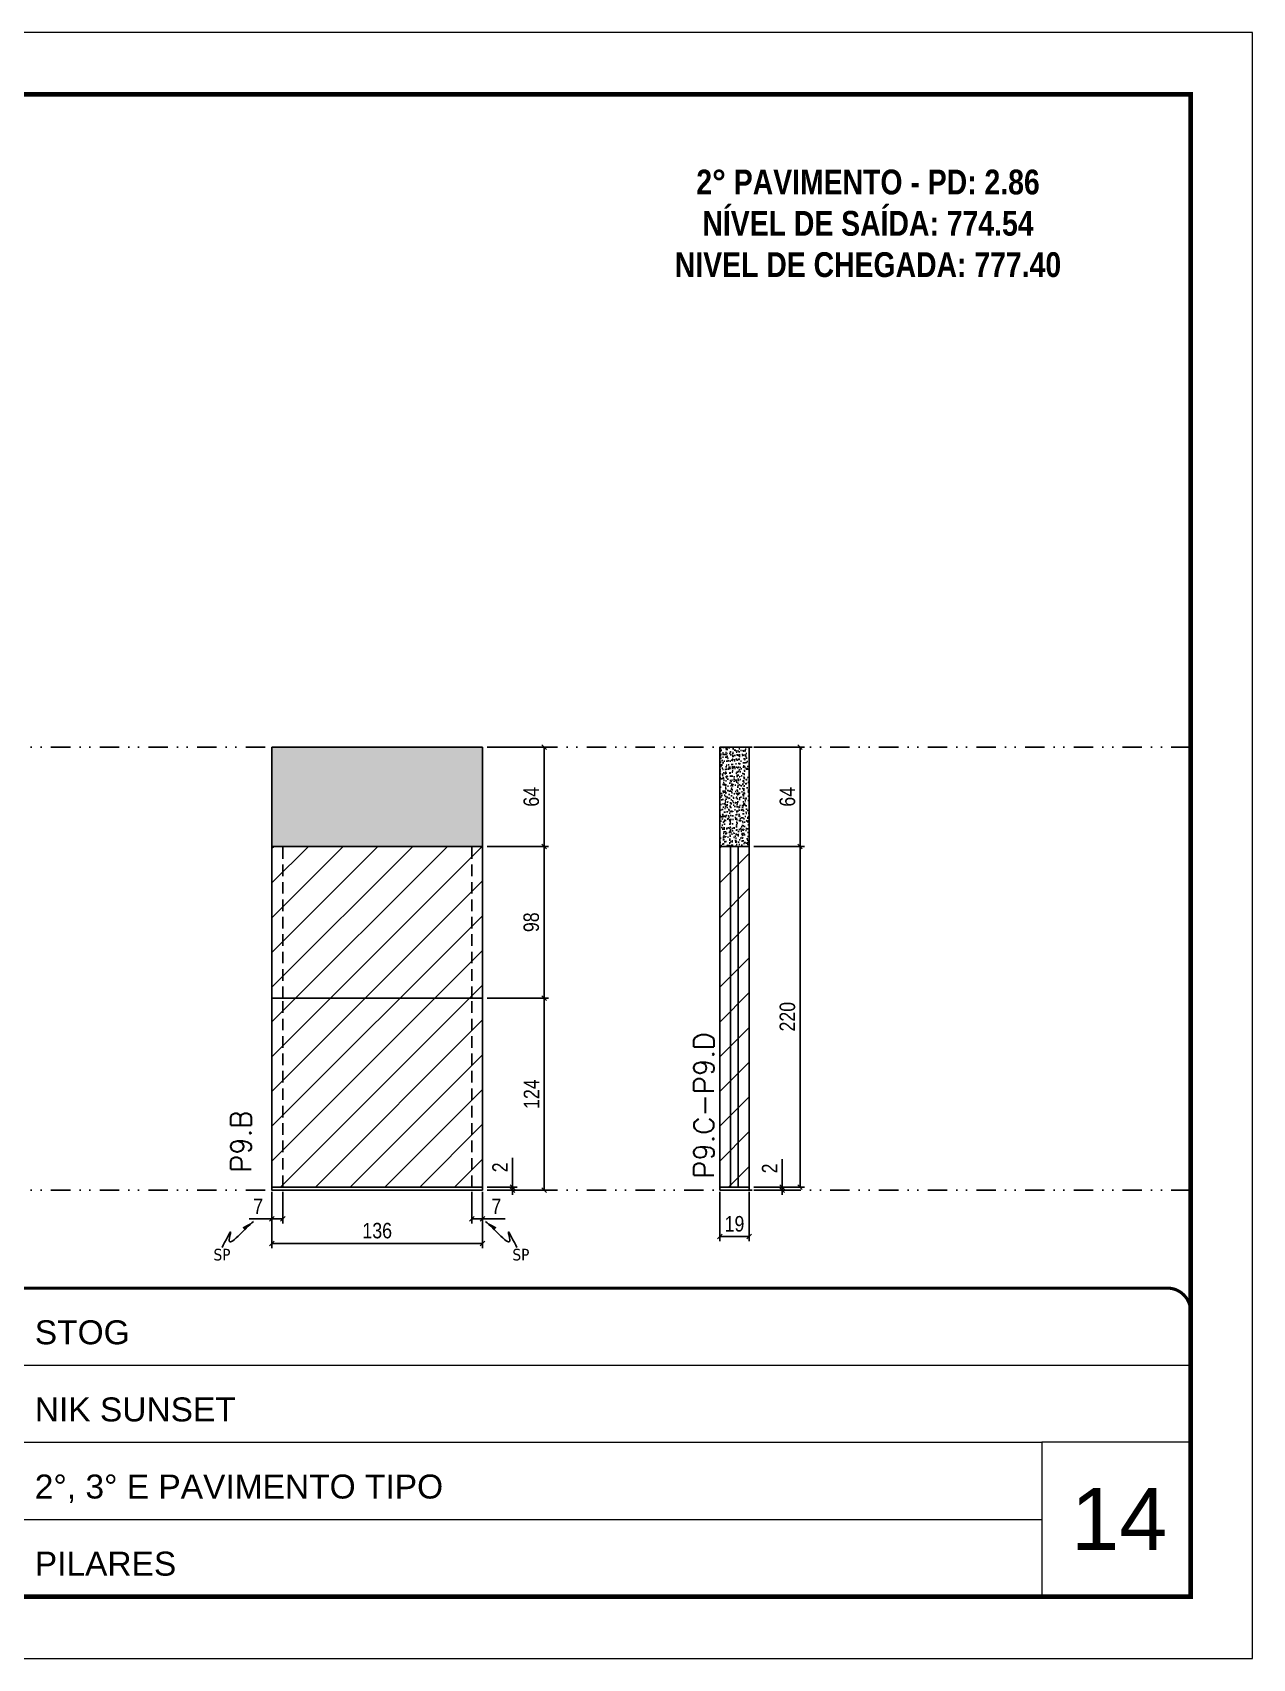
# Model space of a CAD drawing. Extents: x 808 to 7089, y -98 to 17032.
# Drawn here: x 3104 to 3892, y 12537 to 13587 of the extents above; entities that cross this region are included whole.
import ezdxf

# ---------------------------------------------------------------- set-up
doc = ezdxf.new("R2010")
doc.units = 0
for name, pattern in [('CONTINUO', [0]), ('DASHED', [0.75, 0.5, -0.25]), ('DIVIDE2', [0.625, 0.25, -0.125, 0, -0.125, 0, -0.125]), ('HIDDEN', [0.375, 0.25, -0.125])]:
    doc.linetypes.add(name, pattern=pattern)
for name, color, linetype, lineweight in [('CARIMBO', 255, 'Continuous', 9), ('Folhas', 255, 'Continuous', 9), ('REAPROVEITAMENTO', 251, 'Continuous', 9), ('SARRAFO DE PRESSAO', 251, 'DASHED', 9), ('Texto Seção', 7, 'Continuous', 15)]:
    doc.layers.add(name, color=color, linetype=linetype, lineweight=lineweight)
for name, color, linetype in [('COTA', 241, 'Continuous'), ('NOMENCLATURA', 7, 'Continuous'), ('Nível', 160, 'Continuous'), ('Painéis', 200, 'Continuous'), ('SARR_2.2x7', 40, 'Continuous'), ('Sarrafo de Pressão', 42, 'HIDDEN'), ('texto', 7, 'Continuous')]:
    doc.layers.add(name, color=color, linetype=linetype)
doc.styles.add('ARIAL', font='arial.ttf')
doc.styles.add('COTA TECNICA', font='techl___.ttf', dxfattribs={"height": 10})
doc.styles.add('COTA TECNICA-50', font='techl___.ttf', dxfattribs={"height": 10})
doc.styles.add('REGUA-120', font='ROMANS.shx', dxfattribs={"height": 15})
doc.styles.add('ROMANC', font='techb___.ttf', dxfattribs={"height": 2.5})
doc.styles.get("Standard").update_dxf_attribs({"font": 'arial.ttf'})
doc.dimstyles.new('COTA PAINEL-50', dxfattribs={"dimtxt": 10, "dimasz": 3, "dimexe": 3, "dimexo": 3, "dimgap": 3, "dimtad": 1, "dimdec": 1, "dimzin": 12, "dimdsep": 46, "dimtxsty": 'COTA TECNICA-50', "dimblk1": 'OBLIQUE', "dimblk2": 'OBLIQUE', "dimsah": 1, "dimcen": 0.9, "dimclrd": 4, "dimclre": 4, "dimclrt": 240, "dimadec": 1, "dimazin": 3, "dimtfac": 1, "dimtdec": 1, "dimtmove": 0, "dimatfit": 3, "dimfxl": 1, "dimtolj": 1, "dimtzin": 12, "dimarcsym": 0})
doc.dimstyles.new('PAINEL', dxfattribs={"dimtxt": 10, "dimasz": 3, "dimexe": 3, "dimexo": 3, "dimgap": 3, "dimtad": 1, "dimdec": 1, "dimzin": 12, "dimdsep": 46, "dimtxsty": 'COTA TECNICA', "dimblk1": 'OBLIQUE', "dimblk2": 'OBLIQUE', "dimsah": 1, "dimcen": 0.9, "dimclrd": 4, "dimclre": 4, "dimclrt": 240, "dimadec": 1, "dimazin": 3, "dimtfac": 1, "dimtdec": 1, "dimtmove": 0, "dimatfit": 3, "dimfxl": 1, "dimtolj": 1, "dimtzin": 12, "dimarcsym": 0})
doc.dimstyles.get("Standard").update_dxf_attribs({"dimtxt": 0.18, "dimasz": 0.18, "dimexe": 0.18, "dimexo": 0.0625, "dimgap": 0.09, "dimtad": 0, "dimtih": 1, "dimtoh": 1, "dimdec": 4, "dimzin": 0, "dimdsep": 46, "dimtxsty": 'Standard', "dimcen": 0.09, "dimadec": 0, "dimazin": 0, "dimtfac": 1, "dimtdec": 4, "dimtofl": 0, "dimtmove": 0, "dimatfit": 3, "dimfxl": 1, "dimtolj": 1, "dimtzin": 0, "dimarcsym": 0})

# ---------------------------------------------------------------- blocks, each defined once
blk = doc.blocks.new('9999999999')
at = {"color": 30, "linetype": 'CONTINUO'}
for p, q in [((98564.6, 34379.6), (99584, 34379.6)), ((98564.6, 34329.8), (99488, 34329.8)), ((99584, 34329.8), (99488, 34329.8)), ((99488, 34329.8), (99488, 34230.2)), ((98564.6, 34280), (99488, 34280))]:
    blk.add_line(p, q, dxfattribs=at)
at = {"color": 30, "linetype": 'CONTINUO', "const_width": 2}
blk.add_lwpolyline([(99584, 34230.2), (99584, 34414.4, 0.414214), (99569, 34429.4), (98229, 34429.4, 0.414214), (98214, 34414.4), (98214, 34245.2, 0.414214), (98229, 34230.2), (99584, 34230.2)], format="xyb", dxfattribs=at)
at = {"layer": 'Folhas'}
blk.add_lwpolyline([(98139, 34190.2), (99624, 34190.2), (99624, 35240.2), (98139, 35240.2)], close=True, dxfattribs=at)
at = {"layer": 'Folhas', "color": 30, "const_width": 3}
blk.add_lwpolyline([(98214, 34230.2), (99584, 34230.2), (99584, 35200.2), (98214, 35200.2)], close=True, dxfattribs=at)
at = {"color": 7, "linetype": 'Continuous', "ltscale": 5, "style": 'ARIAL'}
for s, height, p in [('STOG', 15.48, (98837.7, 34393.1)), ('NIK SUNSET', 15.48, (98837.7, 34343.3)), ('2°, 3° E PAVIMENTO TIPO', 15.483, (98837.7, 34293.5)), ('PILARES', 15.48, (98837.7, 34243.7))]:
    blk.add_text(s, height=height, dxfattribs=at).set_placement(p)
blk = doc.blocks.new('_Oblique')
at = {"color": 0, "linetype": 'ByBlock', "lineweight": -2}
blk.add_line((-0.5, -0.5), (0.5, 0.5), dxfattribs=at)
blk = doc.blocks.new('*D1357')
at = {"layer": 'COTA', "color": 4, "lineweight": -2, "transparency": 16777216}
for p, q in [((3258.5, 12838.2), (3258.5, 12801.8)), ((3394.5, 12838.2), (3394.5, 12801.8)), ((3258.5, 12804.8), (3394.5, 12804.8))]:
    blk.add_line(p, q, dxfattribs=at)
at = {"layer": 'Defpoints', "color": 0, "transparency": 16777216}
for p in [(3258.5, 12841.2), (3394.5, 12841.2), (3394.5, 12804.8)]:
    blk.add_point(p, dxfattribs=at)
at = {"layer": 'COTA', "color": 4, "lineweight": -2, "transparency": 16777216, "xscale": 3, "yscale": 3, "zscale": 3, "rotation": 180}
blk.add_blockref('_Oblique', (3258.5, 12804.8), dxfattribs=at)
at = {"layer": 'COTA', "color": 4, "lineweight": -2, "transparency": 16777216, "xscale": 3, "yscale": 3, "zscale": 3}
blk.add_blockref('_Oblique', (3394.5, 12804.8), dxfattribs=at)
at = {"layer": 'COTA', "color": 240, "transparency": 16777216, "insert": (3326.5, 12813), "char_height": 10, "attachment_point": 5, "style": 'COTA TECNICA'}
blk.add_mtext('\\A1;136', dxfattribs=at)
blk = doc.blocks.new('*D1358')
at = {"layer": 'COTA', "color": 4, "lineweight": -2, "transparency": 16777216}
for p, q in [((3258.5, 12836.2), (3258.5, 12817.7)), ((3265.5, 12838.2), (3265.5, 12817.7)), ((3258.5, 12820.7), (3243.8, 12820.7)), ((3265.5, 12820.7), (3258.5, 12820.7))]:
    blk.add_line(p, q, dxfattribs=at)
at = {"layer": 'Defpoints', "color": 0, "transparency": 16777216}
for p in [(3258.5, 12839.2), (3265.5, 12841.2), (3258.5, 12820.7)]:
    blk.add_point(p, dxfattribs=at)
at = {"layer": 'COTA', "color": 4, "lineweight": -2, "transparency": 16777216, "xscale": 3, "yscale": 3, "zscale": 3, "rotation": 180}
blk.add_blockref('_Oblique', (3258.5, 12820.7), dxfattribs=at)
at = {"layer": 'COTA', "color": 4, "lineweight": -2, "transparency": 16777216, "xscale": 3, "yscale": 3, "zscale": 3}
blk.add_blockref('_Oblique', (3265.5, 12820.7), dxfattribs=at)
at = {"layer": 'COTA', "color": 240, "transparency": 16777216, "insert": (3249.6, 12828.7), "char_height": 10, "attachment_point": 5, "style": 'COTA TECNICA-50'}
blk.add_mtext('\\A1;7', dxfattribs=at)
blk = doc.blocks.new('*D1359')
at = {"layer": 'COTA', "color": 4, "lineweight": -2, "transparency": 16777216}
for p, q in [((3387.5, 12838.2), (3387.5, 12817.7)), ((3394.5, 12836.2), (3394.5, 12817.7)), ((3387.5, 12820.7), (3394.5, 12820.7)), ((3394.5, 12820.7), (3409.2, 12820.7))]:
    blk.add_line(p, q, dxfattribs=at)
at = {"layer": 'Defpoints', "color": 0, "transparency": 16777216}
for p in [(3387.5, 12841.2), (3394.5, 12839.2), (3394.5, 12820.7)]:
    blk.add_point(p, dxfattribs=at)
at = {"layer": 'COTA', "color": 4, "lineweight": -2, "transparency": 16777216, "xscale": 3, "yscale": 3, "zscale": 3, "rotation": 180}
blk.add_blockref('_Oblique', (3387.5, 12820.7), dxfattribs=at)
at = {"layer": 'COTA', "color": 4, "lineweight": -2, "transparency": 16777216, "xscale": 3, "yscale": 3, "zscale": 3}
blk.add_blockref('_Oblique', (3394.5, 12820.7), dxfattribs=at)
at = {"layer": 'COTA', "color": 240, "transparency": 16777216, "insert": (3403.4, 12828.7), "char_height": 10, "attachment_point": 5, "style": 'COTA TECNICA-50'}
blk.add_mtext('\\A1;7', dxfattribs=at)
blk = doc.blocks.new('*D1360')
at = {"layer": 'COTA', "color": 4, "linetype": 'ByBlock', "lineweight": -2, "transparency": 16777216}
for p, q in [((3397.5, 12963.2), (3437.2, 12963.2)), ((3434.2, 12839.2), (3434.2, 12963.2)), ((3397.5, 12839.2), (3437.2, 12839.2))]:
    blk.add_line(p, q, dxfattribs=at)
at = {"layer": 'Defpoints', "color": 0, "linetype": 'ByBlock', "transparency": 16777216}
for p in [(3394.5, 12963.2), (3434.2, 12963.2), (3394.5, 12839.2)]:
    blk.add_point(p, dxfattribs=at)
at = {"layer": 'COTA', "color": 4, "linetype": 'ByBlock', "lineweight": -2, "transparency": 16777216, "xscale": 3, "yscale": 3, "zscale": 3}
for p, rotation in [((3434.2, 12963.2), 90), ((3434.2, 12839.2), 270)]:
    blk.add_blockref('_Oblique', p, dxfattribs=dict(at, rotation=rotation))
at = {"layer": 'COTA', "color": 240, "linetype": 'ByBlock', "transparency": 16777216, "insert": (3426.1, 12901.2), "char_height": 10, "attachment_point": 5, "rotation": 90, "style": 'COTA TECNICA'}
blk.add_mtext('\\A1;124', dxfattribs=at)
blk = doc.blocks.new('*D1361')
at = {"layer": 'COTA', "color": 4, "lineweight": -2, "transparency": 16777216}
for p, q in [((3413.8, 12841.2), (3413.8, 12860)), ((3397.5, 12841.2), (3416.8, 12841.2)), ((3397.5, 12839.2), (3416.8, 12839.2)), ((3413.8, 12839.2), (3413.8, 12841.2)), ((3413.8, 12839.2), (3413.8, 12836.2))]:
    blk.add_line(p, q, dxfattribs=at)
at = {"layer": 'Defpoints', "color": 0, "transparency": 16777216}
for p in [(3394.5, 12841.2), (3394.5, 12839.2), (3413.8, 12839.2)]:
    blk.add_point(p, dxfattribs=at)
at = {"layer": 'COTA', "color": 4, "lineweight": -2, "transparency": 16777216, "xscale": 3, "yscale": 3, "zscale": 3}
for p, rotation in [((3413.8, 12841.2), 270), ((3413.8, 12839.2), 90)]:
    blk.add_blockref('_Oblique', p, dxfattribs=dict(at, rotation=rotation))
at = {"layer": 'COTA', "color": 240, "transparency": 16777216, "insert": (3405.8, 12853.9), "char_height": 10, "attachment_point": 5, "rotation": 90, "style": 'COTA TECNICA-50'}
blk.add_mtext('\\A1;2', dxfattribs=at)
blk = doc.blocks.new('*D1262')
at = {"layer": 'COTA', "color": 4, "linetype": 'ByBlock', "lineweight": -2, "transparency": 16777216}
for p, q in [((3397.5, 12963.2), (3437.2, 12963.2)), ((3434.2, 12839.2), (3434.2, 12963.2)), ((3397.5, 12839.2), (3437.2, 12839.2))]:
    blk.add_line(p, q, dxfattribs=at)
at = {"layer": 'Defpoints', "color": 0, "linetype": 'ByBlock', "transparency": 16777216}
for p in [(3394.5, 12963.2), (3434.2, 12963.2), (3394.5, 12839.2)]:
    blk.add_point(p, dxfattribs=at)
at = {"layer": 'COTA', "color": 4, "linetype": 'ByBlock', "lineweight": -2, "transparency": 16777216, "xscale": 3, "yscale": 3, "zscale": 3}
for p, rotation in [((3434.2, 12963.2), 90), ((3434.2, 12839.2), 270)]:
    blk.add_blockref('_Oblique', p, dxfattribs=dict(at, rotation=rotation))
at = {"layer": 'COTA', "color": 240, "linetype": 'ByBlock', "transparency": 16777216, "insert": (3426.1, 12901.2), "char_height": 10, "attachment_point": 5, "rotation": 90, "style": 'COTA TECNICA'}
blk.add_mtext('\\A1;124', dxfattribs=at)
blk = doc.blocks.new('*D1263')
at = {"layer": 'COTA', "color": 4, "lineweight": -2, "transparency": 16777216}
for p, q in [((3397.5, 13061.2), (3437.2, 13061.2)), ((3434.2, 12963.2), (3434.2, 13061.2)), ((3397.5, 12963.2), (3437.2, 12963.2))]:
    blk.add_line(p, q, dxfattribs=at)
at = {"layer": 'Defpoints', "color": 0, "transparency": 16777216}
for p in [(3394.5, 13061.2), (3434.2, 13061.2), (3394.5, 12963.2)]:
    blk.add_point(p, dxfattribs=at)
at = {"layer": 'COTA', "color": 4, "lineweight": -2, "transparency": 16777216, "xscale": 3, "yscale": 3, "zscale": 3}
for p, rotation in [((3434.2, 13061.2), 90), ((3434.2, 12963.2), 270)]:
    blk.add_blockref('_Oblique', p, dxfattribs=dict(at, rotation=rotation))
at = {"layer": 'COTA', "color": 240, "transparency": 16777216, "insert": (3426, 13012.2), "char_height": 10, "attachment_point": 5, "rotation": 90, "style": 'COTA TECNICA-50'}
blk.add_mtext('\\A1;98', dxfattribs=at)
blk = doc.blocks.new('*D1264')
at = {"layer": 'COTA', "color": 4, "lineweight": -2, "transparency": 16777216}
for p, q in [((3397.5, 13125.2), (3437.2, 13125.2)), ((3434.2, 13061.2), (3434.2, 13125.2)), ((3397.5, 13061.2), (3437.2, 13061.2))]:
    blk.add_line(p, q, dxfattribs=at)
at = {"layer": 'Defpoints', "color": 0, "transparency": 16777216}
for p in [(3394.5, 13125.2), (3434.2, 13125.2), (3394.5, 13061.2)]:
    blk.add_point(p, dxfattribs=at)
at = {"layer": 'COTA', "color": 4, "lineweight": -2, "transparency": 16777216, "xscale": 3, "yscale": 3, "zscale": 3}
for p, rotation in [((3434.2, 13125.2), 90), ((3434.2, 13061.2), 270)]:
    blk.add_blockref('_Oblique', p, dxfattribs=dict(at, rotation=rotation))
at = {"layer": 'COTA', "color": 240, "transparency": 16777216, "insert": (3426, 13093.2), "char_height": 10, "attachment_point": 5, "rotation": 90, "style": 'COTA TECNICA-50'}
blk.add_mtext('\\A1;64', dxfattribs=at)
blk = doc.blocks.new('*D1265')
at = {"layer": 'COTA', "color": 4, "lineweight": -2, "transparency": 16777216}
for p, q in [((3547.7, 12838.2), (3547.7, 12806.3)), ((3566.7, 12838.2), (3566.7, 12806.3)), ((3547.7, 12809.3), (3566.7, 12809.3))]:
    blk.add_line(p, q, dxfattribs=at)
at = {"layer": 'Defpoints', "color": 0, "transparency": 16777216}
for p in [(3547.7, 12841.2), (3566.7, 12841.2), (3566.7, 12809.3)]:
    blk.add_point(p, dxfattribs=at)
at = {"layer": 'COTA', "color": 4, "lineweight": -2, "transparency": 16777216, "xscale": 3, "yscale": 3, "zscale": 3, "rotation": 180}
blk.add_blockref('_Oblique', (3547.7, 12809.3), dxfattribs=at)
at = {"layer": 'COTA', "color": 4, "lineweight": -2, "transparency": 16777216, "xscale": 3, "yscale": 3, "zscale": 3}
blk.add_blockref('_Oblique', (3566.7, 12809.3), dxfattribs=at)
at = {"layer": 'COTA', "color": 240, "transparency": 16777216, "insert": (3557.2, 12817.4), "char_height": 10, "attachment_point": 5, "style": 'COTA TECNICA'}
blk.add_mtext('\\A1;19', dxfattribs=at)
blk = doc.blocks.new('*D1266')
at = {"layer": 'COTA', "color": 4, "lineweight": -2, "transparency": 16777216}
for p, q in [((3587.9, 12841.2), (3587.9, 12859.3)), ((3569.7, 12841.2), (3590.9, 12841.2)), ((3569.7, 12839.2), (3590.9, 12839.2)), ((3587.9, 12839.2), (3587.9, 12841.2)), ((3587.9, 12839.2), (3587.9, 12836.2))]:
    blk.add_line(p, q, dxfattribs=at)
at = {"layer": 'Defpoints', "color": 0, "transparency": 16777216}
for p in [(3566.7, 12841.2), (3566.7, 12839.2), (3587.9, 12841.2)]:
    blk.add_point(p, dxfattribs=at)
at = {"layer": 'COTA', "color": 4, "lineweight": -2, "transparency": 16777216, "xscale": 3, "yscale": 3, "zscale": 3}
for p, rotation in [((3587.9, 12841.2), 270), ((3587.9, 12839.2), 90)]:
    blk.add_blockref('_Oblique', p, dxfattribs=dict(at, rotation=rotation))
at = {"layer": 'COTA', "color": 240, "transparency": 16777216, "insert": (3579.9, 12853.2), "char_height": 10, "attachment_point": 5, "rotation": 90, "style": 'COTA TECNICA-50'}
blk.add_mtext('\\A1;2', dxfattribs=at)
blk = doc.blocks.new('*D1982')
at = {"layer": 'COTA', "color": 4, "linetype": 'ByBlock', "lineweight": -2, "transparency": 16777216}
for p, q in [((3569.7, 13125.2), (3602.5, 13125.2)), ((3599.5, 13125.2), (3599.5, 13061.1)), ((3569.7, 13061.1), (3602.5, 13061.1))]:
    blk.add_line(p, q, dxfattribs=at)
at = {"layer": 'Defpoints', "color": 0, "linetype": 'ByBlock', "transparency": 16777216}
for p in [(3566.7, 13125.2), (3566.7, 13061.1), (3599.5, 13061.1)]:
    blk.add_point(p, dxfattribs=at)
at = {"layer": 'COTA', "color": 4, "linetype": 'ByBlock', "lineweight": -2, "transparency": 16777216, "xscale": 3, "yscale": 3, "zscale": 3}
for p, rotation in [((3599.5, 13125.2), 90), ((3599.5, 13061.1), 270)]:
    blk.add_blockref('_Oblique', p, dxfattribs=dict(at, rotation=rotation))
at = {"layer": 'COTA', "color": 240, "linetype": 'ByBlock', "transparency": 16777216, "insert": (3591.4, 13093.2), "char_height": 10, "attachment_point": 5, "rotation": 90, "style": 'COTA TECNICA'}
blk.add_mtext('\\A1;64', dxfattribs=at)
blk = doc.blocks.new('*D1267')
at = {"layer": 'COTA', "color": 4, "lineweight": -2, "transparency": 16777216}
for p, q in [((3569.7, 13061.2), (3602.5, 13061.2)), ((3599.5, 12841.2), (3599.5, 13061.2)), ((3569.7, 12841.2), (3602.5, 12841.2))]:
    blk.add_line(p, q, dxfattribs=at)
at = {"layer": 'Defpoints', "color": 0, "transparency": 16777216}
for p in [(3566.7, 13061.2), (3599.5, 13061.2), (3566.7, 12841.2)]:
    blk.add_point(p, dxfattribs=at)
at = {"layer": 'COTA', "color": 4, "lineweight": -2, "transparency": 16777216, "xscale": 3, "yscale": 3, "zscale": 3}
for p, rotation in [((3599.5, 13061.2), 90), ((3599.5, 12841.2), 270)]:
    blk.add_blockref('_Oblique', p, dxfattribs=dict(at, rotation=rotation))
at = {"layer": 'COTA', "color": 240, "transparency": 16777216, "insert": (3591.4, 12951.2), "char_height": 10, "attachment_point": 5, "rotation": 90, "style": 'COTA TECNICA-50'}
blk.add_mtext('\\A1;220', dxfattribs=at)

msp = doc.modelspace()

# ---------------------------------------------------------------- hatches: boundary and pattern name
at = {"layer": 'COTA', "linetype": 'ByBlock'}
h = msp.add_hatch(dxfattribs=at)
h.set_pattern_fill('AR-CONC', color=256, scale=0.03)
h.set_pattern_definition([(50, (-5510.2415, 9013.1733), (5.46554, -0.4781726), [0.5715, -6.2865]), (355, (-5510.2415, 9013.1733), (-1.0573026, 5.7317054), [0.4572, -5.0292175]), (100.451445, (-5509.786, 9013.1335), (4.4082374, 5.2535326), [0.4857003, -5.3427073]), (46.1842, (-5510.2415, 9014.697), (8.132371, -1.26127), [0.85725, -9.42975]), (96.63556, (-5509.564, 9014.592), (7.122124, 7.422784), [0.728551, -8.014068]), (351.18415, (-5510.2415, 9014.697), (7.122124, 7.422784), [0.685799, -7.543792]), (21, (-5509.4795, 9014.3163), (4.5484317, -3.067956), [0.5715, -6.2865]), (326, (-5509.4795, 9014.3163), (1.854061, 5.525639), [0.4572, -5.0292]), (71.451445, (-5509.1005, 9014.0606), (6.4024926, 2.457683), [0.4857003, -5.342698]), (37.5, (-5510.2415, 9013.1733), (0.0926581, 2.53665117), [0, -4.96824, 0, -5.1054, 0, -5.04825]), (7.5, (-5510.2415, 9013.1733), (2.0045899, 3.00541724), [0, -2.91084, 0, -4.85394, 0, -1.92405]), (327.5, (-5511.9408, 9013.1733), (4.06771786, -0.1718623), [0, -1.905, 0, -5.9436, 0, -7.8867]), (317.5, (-5512.7028, 9013.1733), (4.4438754, 0.7627947), [0, -2.4765, 0, -3.94716, 0, -5.6007])])
h.paths.add_polyline_path([(3394.51, 13125.17), (3394.5, 13061.17), (3258.5, 13061.17), (3258.51, 13125.17)])
h = msp.add_hatch(dxfattribs=at)
h.set_pattern_fill('AR-CONC', color=256, scale=0.03)
h.set_pattern_definition([(50, (-5541.448, 9013.1733), (5.46554, -0.4781726), [0.5715, -6.2865]), (355, (-5541.448, 9013.1733), (-1.0573026, 5.7317054), [0.4572, -5.0292175]), (100.451445, (-5540.9924, 9013.1335), (4.4082374, 5.2535326), [0.4857003, -5.3427073]), (46.1842, (-5541.448, 9014.697), (8.132371, -1.26127), [0.85725, -9.42975]), (96.63556, (-5540.77, 9014.592), (7.122124, 7.422784), [0.728551, -8.014068]), (351.18415, (-5541.448, 9014.697), (7.122124, 7.422784), [0.685799, -7.543792]), (21, (-5540.686, 9014.3163), (4.5484317, -3.067956), [0.5715, -6.2865]), (326, (-5540.686, 9014.3163), (1.854061, 5.525639), [0.4572, -5.0292]), (71.451445, (-5540.307, 9014.0606), (6.4024926, 2.457683), [0.4857003, -5.342698]), (37.5, (-5541.4478, 9013.1733), (0.0926581, 2.53665117), [0, -4.96824, 0, -5.1054, 0, -5.04825]), (7.5, (-5541.4478, 9013.1733), (2.0045899, 3.00541724), [0, -2.91084, 0, -4.85394, 0, -1.92405]), (327.5, (-5543.147, 9013.1733), (4.06771786, -0.1718623), [0, -1.905, 0, -5.9436, 0, -7.8867]), (317.5, (-5543.909, 9013.1733), (4.4438754, 0.7627947), [0, -2.4765, 0, -3.94716, 0, -5.6007])])
h.paths.add_polyline_path([(3566.67, 13125.17), (3547.67, 13125.17), (3547.67, 13061.14), (3566.67, 13061.14)])
at = {"layer": 'REAPROVEITAMENTO', "linetype": 'ByBlock'}
h = msp.add_hatch(dxfattribs=at)
h.set_pattern_fill('ANSI31', color=256, scale=5, style=2)
h.set_pattern_definition([(45, (-327.664, 3838.763), (-11.22532, 11.22532), [])])
h.paths.add_polyline_path([(3394.51, 13061.17), (3258.51, 13061.17), (3258.51, 12841.17), (3394.51, 12841.17)])
h = msp.add_hatch(dxfattribs=at)
h.set_pattern_fill('ANSI31', color=256, scale=5, style=2)
h.set_pattern_definition([(45, (-38.5, 3838.739), (-11.22532, 11.22532), [])])
h.paths.add_polyline_path([(3566.67, 12841.14), (3566.67, 13061.14), (3547.67, 13061.14), (3547.67, 12841.14)])

# ---------------------------------------------------------------- linework, layer by layer
at = {"layer": 'COTA', "linetype": 'ByBlock'}
for p, q in [((3258.51, 13061.17), (3258.51, 13125.17)), ((3258.51, 13125.17), (3394.51, 13125.17)), ((3394.51, 13125.17), (3394.51, 13125.17)), ((3394.51, 13061.17), (3394.51, 13125.17))]:
    msp.add_line(p, q, dxfattribs=at)
msp.add_lwpolyline([(3547.67, 13061.14), (3566.67, 13061.14), (3566.67, 13125.17), (3547.67, 13125.17)], close=True, dxfattribs=at)
at = {"layer": 'Nível', "color": 4, "linetype": 'DIVIDE2', "ltscale": 50}
for p, q in [((2801.34, 13125.17), (3851.67, 13125.17)), ((2801.34, 12839.17), (3851.67, 12839.17))]:
    msp.add_line(p, q, dxfattribs=at)
at = {"layer": 'Painéis'}
for p, q in [((3566.67, 13061.17), (3547.67, 13061.14)), ((3547.67, 13061.14), (3547.67, 12841.17)), ((3566.67, 13061.14), (3566.67, 12841.17)), ((3547.67, 12841.17), (3566.67, 12841.17)), ((3547.67, 12841.17), (3566.67, 12841.17)), ((3547.67, 12839.17), (3547.67, 12841.17)), ((3566.67, 12839.17), (3547.67, 12839.17)), ((3566.67, 12841.17), (3566.67, 12839.17))]:
    msp.add_line(p, q, dxfattribs=at)
for points in [[(3394.51, 13061.17), (3258.51, 13061.17), (3258.51, 12963.17), (3394.51, 12963.17)], [(3394.51, 12963.17), (3258.51, 12963.17), (3258.51, 12841.17), (3394.51, 12841.17)], [(3394.51, 12839.17), (3258.51, 12839.17), (3258.51, 12841.17), (3394.51, 12841.17)]]:
    msp.add_lwpolyline(points, close=True, dxfattribs=at)
at = {"layer": 'SARR_2.2x7'}
for p, q in [((3554.67, 13061.17), (3554.67, 12841.17)), ((3559.67, 13061.17), (3559.67, 12841.17))]:
    msp.add_line(p, q, dxfattribs=at)
at = {"layer": 'Sarrafo de Pressão', "ltscale": 30}
for p, q in [((3265.51, 12963.17), (3265.51, 13061.17)), ((3387.51, 12963.17), (3387.51, 13061.17)), ((3265.51, 12841.17), (3265.51, 12963.17)), ((3387.51, 12841.17), (3387.51, 12963.17))]:
    msp.add_line(p, q, dxfattribs=at)

# ---------------------------------------------------------------- block references
at = {"layer": 'SARRAFO DE PRESSAO', "color": 6, "linetype": 'ByBlock'}
msp.add_blockref('9999999999', (-95732.31, -21653.45), dxfattribs=at)

# ---------------------------------------------------------------- texts
at = {"layer": 'CARIMBO', "style": 'ARIAL'}
msp.add_text('14', height=40, dxfattribs=at).set_placement((3774.53, 12606.9))
at = {"layer": 'NOMENCLATURA', "color": 2, "insert": (3643.41, 13524.89), "char_height": 16, "attachment_point": 2, "style": 'ROMANC'}
msp.add_mtext_dynamic_manual_height_columns('\\P2° PAVIMENTO - PD: 2.86\\PNÍVEL DE SAÍDA: 774.54\\PNIVEL DE CHEGADA: 777.40', width=328.3607, gutter_width=1, heights=[0], dxfattribs=at)
at = {"layer": 'texto', "color": 0, "char_height": 7.5, "attachment_point": 5}
for insert in [(3226.26, 12797.49), (3419.29, 12797.49)]:
    msp.add_mtext('{\\fTahoma|b0|i0|c0|p34;\\C4;SP}', dxfattribs=dict(at, insert=insert))
at = {"layer": 'Texto Seção', "char_height": 13, "width": 285.3299, "attachment_point": 7, "rotation": 90, "style": 'REGUA-120'}
for s, insert in [('P9.C-P9.D', (3543.96, 12846.58)), ('P9.B', (3245.04, 12850.42))]:
    msp.add_mtext(s, dxfattribs=dict(at, insert=insert))

# ---------------------------------------------------------------- dimensions: what is measured, and where the dimension line sits
at = {"layer": 'COTA'}
for base, p1, p2, angle, picture, middle in [((3434.15, 13125.17), (3394.51, 13061.17), (3394.51, 13125.17), 90, '*D1264', (3426.05, 13093.17)), ((3434.15, 13061.17), (3394.51, 12963.17), (3394.51, 13061.17), 90, '*D1263', (3426.05, 13012.17)), ((3599.53, 13061.17), (3566.67, 12841.17), (3566.67, 13061.17), 90, '*D1267', (3591.43, 12951.17)), ((3258.51, 12820.66), (3265.51, 12841.17), (3258.51, 12839.17), 180, '*D1358', (3249.65, 12828.73))]:
    dim = msp.add_linear_dim(base=base, p1=p1, p2=p2, angle=angle, dimstyle='COTA PAINEL-50', dxfattribs=at)
    dim.commit()
    dim.dimension.update_dxf_attribs({"geometry": picture, "text_midpoint": middle})
at = {"layer": 'COTA', "linetype": 'ByBlock'}
dim = msp.add_linear_dim(base=(3599.53, 13061.14), p1=(3566.67, 13125.17), p2=(3566.67, 13061.14), angle=90, dimstyle='PAINEL', dxfattribs=at)
dim.commit()
dim.dimension.update_dxf_attribs({"geometry": '*D1982', "text_midpoint": (3591.43, 13093.15)})
for picture in ['*D1360', '*D1262']:
    dim = msp.add_aligned_dim(p1=(3394.51, 12839.17), p2=(3394.51, 12963.17), distance=-39.64, dimstyle='PAINEL', dxfattribs=at)
    dim.commit()
    dim.dimension.update_dxf_attribs({"geometry": picture, "text_midpoint": (3426.08, 12901.17)})
at = {"layer": 'COTA'}
for base, p1, p2, picture, middle in [((3413.77, 12839.17), (3394.51, 12841.17), (3394.51, 12839.17), '*D1361', (3413.77, 12853.91)), ((3587.87, 12841.17), (3566.67, 12839.17), (3566.67, 12841.17), '*D1266', (3587.87, 12853.22))]:
    dim = msp.add_linear_dim(base=base, p1=p1, p2=p2, angle=90, dimstyle='COTA PAINEL-50', dxfattribs=at)
    dim.commit()
    dim.dimension.update_dxf_attribs({"geometry": picture, "text_midpoint": middle, "dimtype": 160})
for base, p1, p2, picture, middle in [((3394.51, 12804.8), (3258.51, 12841.17), (3394.51, 12841.17), '*D1357', (3326.51, 12813.02)), ((3566.67, 12809.27), (3547.67, 12841.17), (3566.67, 12841.17), '*D1265', (3557.17, 12817.36))]:
    dim = msp.add_linear_dim(base=base, p1=p1, p2=p2, dimstyle='PAINEL', override={"dimarcsym": 2}, dxfattribs=at)
    dim.commit()
    dim.dimension.update_dxf_attribs({"geometry": picture, "text_midpoint": middle})
dim = msp.add_linear_dim(base=(3394.51, 12820.66), p1=(3387.51, 12841.17), p2=(3394.51, 12839.17), dimstyle='COTA PAINEL-50', dxfattribs=at)
dim.commit()
dim.dimension.update_dxf_attribs({"geometry": '*D1359', "text_midpoint": (3403.38, 12828.73)})

# ---------------------------------------------------------------- leaders
at = {"layer": 'COTA', "path_type": 1}
for points in [[(3246.68, 12818.98), (3230.9, 12807.15), (3231.82, 12811.96), (3226.27, 12802.18)], [(3396.34, 12818.98), (3412.13, 12807.15), (3411.2, 12811.96), (3416.75, 12802.18)]]:
    msp.add_leader(points, dimstyle='Standard', override={"dimasz": 8}, dxfattribs=at)

doc.saveas('drawing.dxf')
